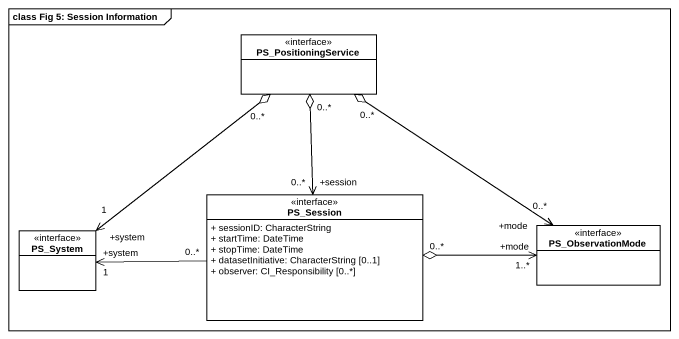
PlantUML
@startuml
mainframe class Fig 5: Session Information
hide circle
hide empty members
skinparam classAttributeIconSize 0
class PS_PositioningService <<interface>> #FFFFFF
class PS_Session <<interface>> #FFFFFF {
  + sessionID: CharacterString
  + startTime: DateTime
  + stopTime: DateTime
  + datasetInitiative: CharacterString [0..1]
  + observer: CI_Responsibility [0..*]
}
class PS_System <<interface>> #FFFFFF
class PS_ObservationMode <<interface>> #FFFFFF
PS_PositioningService "0..*" o--> "+session\n0..*" PS_Session
PS_PositioningService "0..*" o--> "+system\n1" PS_System
PS_PositioningService "0..*" o--> "+mode\n0..*" PS_ObservationMode
PS_Session "0..*" -left-> "+system\n1" PS_System
PS_Session "0..*" o-right-> "+mode\n1..*" PS_ObservationMode
@enduml
